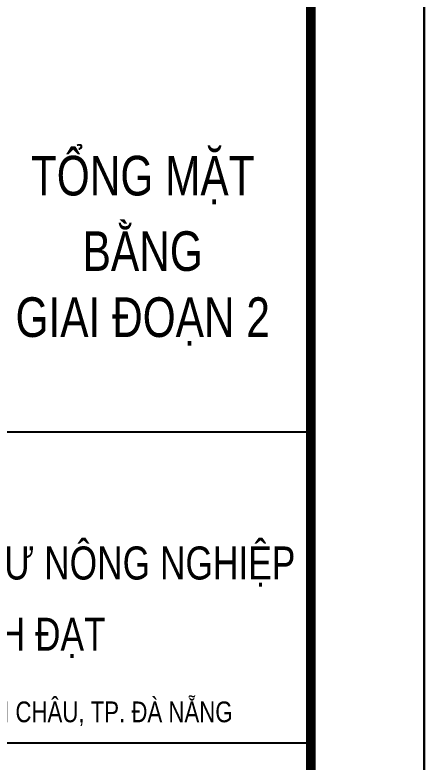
# Model space of a CAD drawing. Extents: x -2063571 to 559285, y 565862 to 1758715.
# Drawn here: x -2062774.7 to -2062731.4, y 566234.4 to 566313.6 of the extents above; entities that cross this region are included whole.
import ezdxf
from ezdxf.enums import TextEntityAlignment as Align

# ---------------------------------------------------------------- set-up
doc = ezdxf.new("R2010")
doc.units = 0
doc.header["$MEASUREMENT"] = 0
doc.layers.get('0').update_dxf_attribs({"linetype": 'CONTINUOUS'})
doc.layers.add('Khung ten', color=7, linetype='CONTINUOUS')
doc.layers.add('Ten ban ve', color=31, linetype='CONTINUOUS')
doc.styles.add('VnAvantH Bold', font='VHAVANB_1.TTF', dxfattribs={"width": 0.8})

msp = doc.modelspace()

# ---------------------------------------------------------------- linework, layer by layer
for p, q in [((-2062827.353, 566269.467), (-2062743.353, 566269.467)), ((-2062827.353, 566236.467), (-2062743.353, 566236.467)), ((-2062827.353, 566236.467), (-2062743.353, 566236.467)), ((-2062827.353, 566236.467), (-2062743.353, 566236.467)), ((-2062827.353, 566236.467), (-2062743.353, 566236.467))]:
    msp.add_line(p, q)
at = {"layer": 'Khung ten', "color": 8}
for points in [[(-2063571.353, 566456.221), (-2062731.353, 566456.221), (-2062731.353, 565862.221), (-2063571.353, 565862.221)], [(-2063571.353, 565862.221), (-2062731.353, 565862.221), (-2062731.353, 566456.221), (-2063571.353, 566456.221)], [(-2063571.353, 566456.221), (-2062731.353, 566456.221), (-2062731.353, 565862.221), (-2063571.353, 565862.221)]]:
    msp.add_lwpolyline(points, close=True, dxfattribs=at)
at = {"layer": 'Khung ten', "const_width": 1}
msp.add_lwpolyline([(-2063546.353, 565874.221), (-2062743.353, 565874.221), (-2062743.353, 566444.221), (-2063546.353, 566444.221)], close=True, dxfattribs=at)
at = {"layer": 'Khung ten', "color": 1, "const_width": 1}
msp.add_lwpolyline([(-2062743.353, 566444.221), (-2062827.353, 566444.221), (-2062827.353, 565874.221), (-2062743.353, 565874.221)], close=True, dxfattribs=at)

# ---------------------------------------------------------------- texts
at = {"layer": 'Khung ten', "style": 'VnAvantH Bold', "width": 0.8}
for s, p in [('c«ng ty cæ phÇn ®Çu t\xad n«ng nghiÖp', (-2062784.141, 566253.798)), ('sµi gßn thµnh ®¹t', (-2062784.141, 566246.251))]:
    msp.add_text(s, height=3.5, dxfattribs=at).set_placement(p, align=Align.CENTER)
msp.add_text('§Þa chØ: 81 lª lîi, p. Th¹ch thang, Q. H¶i Ch©u, TP. §µ n½ng', height=2.2, dxfattribs=at).set_placement((-2062825.596, 566238.667))
at = {"layer": 'Ten ban ve', "style": 'VnAvantH Bold', "width": 0.8}
for s, p in [('Tæng mÆt', (-2062761.173, 566294.507)), ('b»ng', (-2062761.173, 566286.507)), ('GIAI §O¹N 2', (-2062761.173, 566279.507))]:
    msp.add_text(s, height=4.2, dxfattribs=at).set_placement(p, align=Align.CENTER)

doc.saveas('drawing.dxf')
